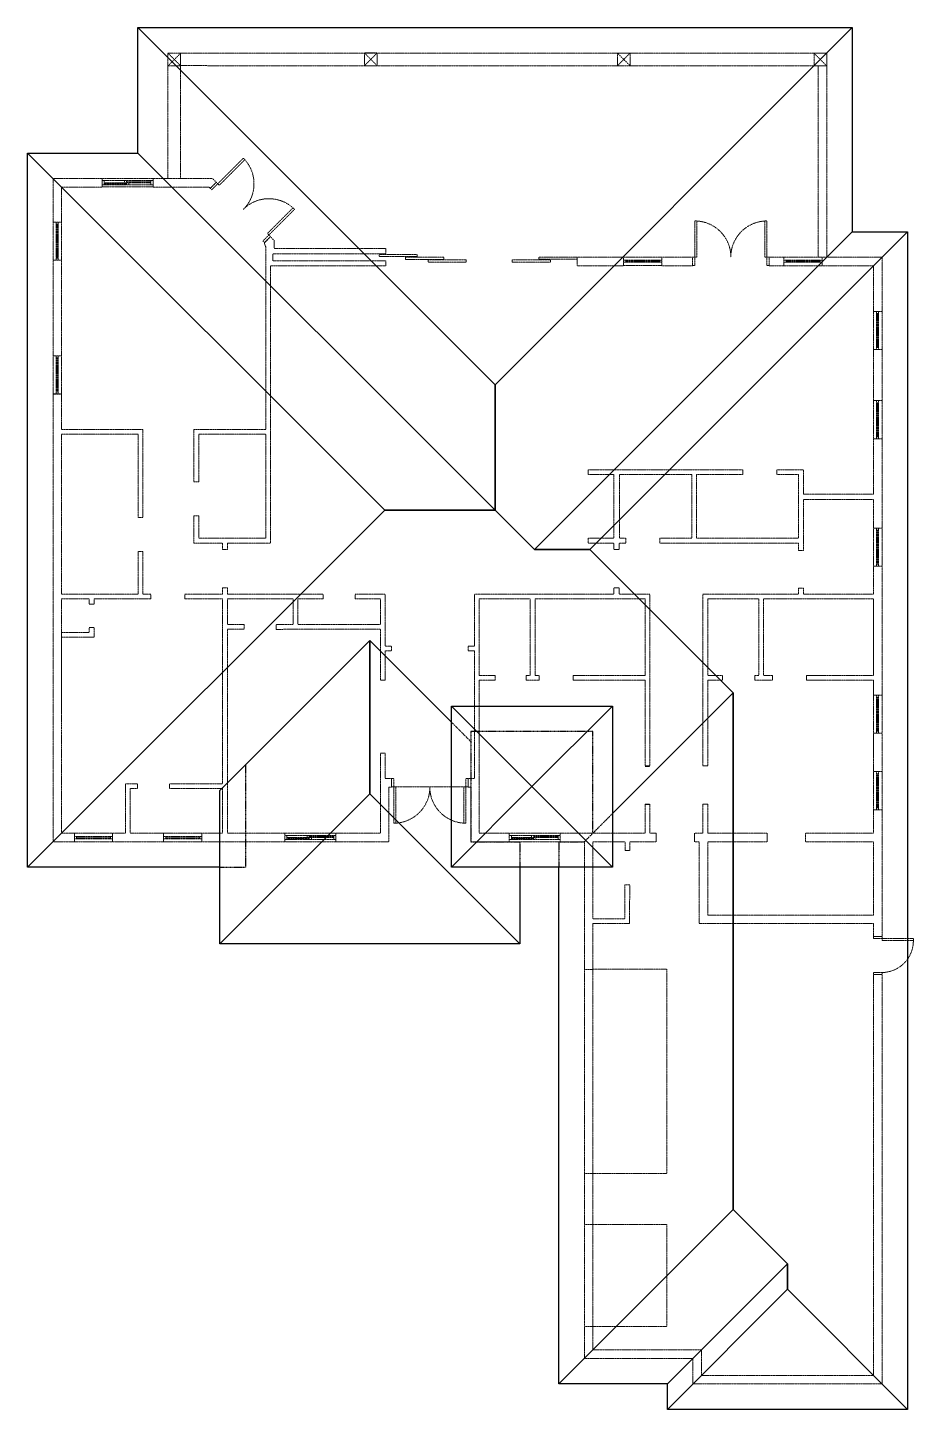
# Model space of a CAD drawing. Header units: inches. Extents: x 0 to 22102, y -19958 to 0.
# Drawn here: x 14016 to 14850, y -10970 to -9670 of the extents above; entities that cross this region are included whole.
import ezdxf

# ---------------------------------------------------------------- set-up
doc = ezdxf.new("R2010")
doc.units = ezdxf.units.IN
doc.header["$MEASUREMENT"] = 0
doc.linetypes.add('Dash', pattern=[0.225, 0.15, -0.075])
doc.linetypes.add('HIDDEN', pattern=[0.375, 0.25, -0.125])
doc.layers.add('Common', color=4, linetype='Continuous', lineweight=0)
doc.layers.add('ROOF', color=3, linetype='Continuous')

msp = doc.modelspace()

# ---------------------------------------------------------------- linework, layer by layer
at = {"layer": 'Common', "color": 251, "linetype": 'HIDDEN', "ltscale": 0.2, "true_color": 0x636466}
for p, q in [((14148.25827, -9693.52881), (14148.2492, -9811.52964)), ((14148.25827, -9693.52881), (14768.25825, -9693.52881)), ((14148.25827, -9693.52881), (14160.25827, -9693.52881)), ((14148.25827, -9693.52881), (14148.25827, -9705.52881)), ((14160.25827, -9693.52881), (14148.25827, -9705.52881)), ((14148.25827, -9693.52881), (14160.25827, -9705.52881)), ((14160.25827, -9693.52881), (14160.25827, -9705.52881)), ((14160.25827, -9693.77881), (14160.25827, -9811.77755)), ((14333.25808, -9693.37188), (14345.25808, -9693.37188)), ((14333.25808, -9693.37188), (14333.25808, -9705.37188)), ((14345.25808, -9693.37188), (14333.25808, -9705.37188)), ((14333.25808, -9693.37188), (14345.25808, -9705.37188)), ((14345.25808, -9693.37188), (14345.25808, -9705.37188)), ((14583.25814, -9693.45243), (14571.25814, -9693.45243)), ((14571.25814, -9693.45243), (14571.25814, -9705.45243)), ((14571.25814, -9693.45243), (14583.25814, -9705.45243)), ((14583.25814, -9693.45243), (14571.25814, -9705.45243)), ((14583.25814, -9693.45243), (14583.25814, -9705.45243)), ((14768.2581, -9693.52881), (14756.2581, -9693.52881)), ((14756.2581, -9693.52881), (14756.2581, -9705.52881)), ((14756.2581, -9693.52881), (14768.2581, -9705.52881)), ((14768.2581, -9693.52881), (14756.2581, -9705.52881)), ((14768.2581, -9693.52881), (14768.2581, -9705.52881)), ((14768.25825, -9885.50801), (14768.25825, -9693.52881)), ((14160.25827, -9705.52881), (14148.25827, -9705.52881)), ((14160.25827, -9705.29967), (14768.25409, -9705.52881)), ((14345.25808, -9705.37188), (14333.25808, -9705.37188)), ((14571.25814, -9705.45243), (14583.25814, -9705.45243)), ((14756.2581, -9705.52881), (14768.2581, -9705.52881)), ((14760.25825, -9885.50801), (14760.25825, -9705.52881)), ((14195.21998, -9816.43502), (14219.26162, -9792.39339)), ((14220.67583, -9793.8076), (14196.6342, -9817.84923)), ((14219.26162, -9792.39339), (14220.67583, -9793.8076)), ((14040.25696, -9811.52742), (14040.25825, -9852.50801)), ((14040.25825, -9811.52742), (14086.34379, -9811.52793)), ((14086.34379, -9819.45306), (14086.34379, -9811.47047)), ((14134.34379, -9811.47099), (14086.34379, -9811.47099)), ((14086.34379, -9811.52793), (14086.34379, -9819.50966)), ((14086.34379, -9813.46177), (14134.34379, -9813.46177)), ((14088.34379, -9817.46177), (14088.34379, -9813.46177)), ((14107.34379, -9815.46177), (14107.34379, -9813.46177)), ((14109.34379, -9815.46177), (14109.34379, -9813.46177)), ((14109.34379, -9814.46177), (14132.34379, -9814.46177)), ((14132.34379, -9817.46177), (14132.34379, -9813.46177)), ((14134.34379, -9819.45306), (14134.34379, -9811.47099)), ((14134.34379, -9811.52845), (14190.26162, -9811.53325)), ((14134.34379, -9819.51128), (14134.34379, -9811.52845)), ((14190.26162, -9811.53325), (14193.80577, -9815.07741)), ((14048.25825, -9819.50801), (14048.25825, -9852.50801)), ((14048.25825, -9819.50829), (14086.34379, -9819.50966)), ((14086.34379, -9817.46177), (14134.34379, -9817.46177)), ((14086.34379, -9819.45306), (14134.34379, -9819.45391)), ((14088.34379, -9815.46177), (14132.34379, -9815.46177)), ((14109.34379, -9816.46177), (14088.34379, -9816.46177)), ((14109.34379, -9815.46177), (14109.34379, -9817.46177)), ((14111.34379, -9815.46177), (14111.34379, -9817.46177)), ((14134.34379, -9819.51128), (14186.92797, -9819.51331)), ((14186.93002, -9819.51536), (14182.26162, -9819.51536)), ((14186.92797, -9819.51331), (14188.14892, -9820.73426)), ((14188.14892, -9820.67766), (14193.80577, -9815.02081)), ((14188.14892, -9820.67766), (14193.80577, -9815.02081)), ((14193.80577, -9815.07741), (14188.14892, -9820.73426)), ((14188.14892, -9820.67766), (14189.56313, -9822.09187)), ((14189.56313, -9822.09187), (14195.21998, -9816.43502)), ((14193.80577, -9815.02081), (14195.21998, -9816.43502)), ((14196.6342, -9817.84923), (14195.21998, -9816.43502)), ((14265.93066, -9839.06244), (14241.88903, -9863.10407)), ((14243.30325, -9864.51828), (14267.34488, -9840.47665)), ((14267.34488, -9840.47665), (14265.93066, -9839.06244)), ((14048.25825, -9852.4514), (14040.25825, -9852.4514)), ((14040.25825, -9852.4514), (14040.25825, -9888.4514)), ((14048.25825, -9852.50801), (14040.25825, -9852.50801)), ((14043.05637, -9888.4514), (14043.05637, -9852.4514)), ((14045.05637, -9888.4514), (14045.05637, -9852.4514)), ((14048.25825, -9852.4514), (14048.25825, -9888.4514)), ((14644.00825, -9885.4514), (14644.00825, -9851.4514)), ((14644.00825, -9851.4514), (14646.00825, -9851.4514)), ((14646.00825, -9851.4514), (14646.00825, -9885.4514)), ((14712.00825, -9851.4514), (14710.00825, -9851.4514)), ((14710.00825, -9851.4514), (14710.00825, -9885.4514)), ((14712.00825, -9885.4514), (14712.00825, -9851.4514)), ((14045.05637, -9854.4514), (14043.05637, -9854.4514)), ((14044.05637, -9886.4514), (14044.05637, -9854.4514)), ((14237.64639, -9870.17513), (14243.30325, -9864.51828)), ((14239.06061, -9871.58935), (14244.71746, -9865.93249)), ((14244.71746, -9866.2391), (14239.06061, -9872.39595)), ((14241.88903, -9863.10407), (14243.30325, -9864.51828)), ((14244.71746, -9865.93249), (14243.30325, -9864.51828)), ((14244.71746, -9866.2391), (14248.26162, -9869.78325)), ((14239.06061, -9871.58935), (14237.64639, -9870.17513)), ((14239.06061, -9872.39595), (14240.26162, -9875.68471)), ((14240.26162, -9875.68471), (14240.26162, -10047.50801)), ((14248.26162, -9877.35786), (14248.26162, -9869.78325)), ((14248.26162, -9877.35786), (14353.26162, -9877.35786)), ((14353.26162, -9882.34575), (14353.26162, -9877.35786)), ((14040.25825, -9888.25801), (14040.25825, -9978.25801)), ((14048.25825, -9888.25801), (14040.25825, -9888.25801)), ((14048.25825, -9888.4514), (14040.25825, -9888.4514)), ((14045.05637, -9886.4514), (14043.05637, -9886.4514)), ((14048.25825, -9888.25801), (14048.25825, -9978.25801)), ((14247.00825, -9882.34575), (14353.26162, -9882.34575)), ((14247.00825, -9882.34575), (14247.00825, -9889.00801)), ((14247.00825, -9889.00801), (14247.00825, -9882.34575)), ((14247.00825, -9889.00801), (14353.26162, -9889.00801)), ((14346.93217, -9882.83575), (14382.93217, -9882.83575)), ((14346.93217, -9884.83575), (14346.93217, -9882.83575)), ((14382.93217, -9884.83575), (14346.93217, -9884.83575)), ((14353.26162, -9889.00801), (14353.26162, -9893.50801)), ((14371.88359, -9885.52817), (14407.88359, -9885.52817)), ((14371.88359, -9887.52817), (14371.88359, -9885.52817)), ((14407.88359, -9887.52817), (14371.88359, -9887.52817)), ((14382.93217, -9882.83575), (14382.93217, -9884.83575)), ((14393.07588, -9888.14383), (14429.07588, -9888.14383)), ((14393.07588, -9890.14383), (14393.07588, -9888.14383)), ((14429.07588, -9890.14383), (14393.07588, -9890.14383)), ((14407.88359, -9885.52817), (14407.88359, -9887.52817)), ((14429.07588, -9888.14383), (14429.07588, -9890.14383)), ((14508.30683, -9888.14383), (14472.30683, -9888.14383)), ((14472.30683, -9888.14383), (14472.30683, -9890.14383)), ((14472.30683, -9890.14383), (14508.30683, -9890.14383)), ((14533.25825, -9885.4514), (14497.25825, -9885.4514)), ((14497.25825, -9885.4514), (14497.25825, -9887.4514)), ((14497.25825, -9887.4514), (14533.25825, -9887.4514)), ((14508.30683, -9890.14383), (14508.30683, -9888.14383)), ((14533.25825, -9887.4514), (14533.25825, -9885.4514)), ((14533.25825, -9885.50801), (14577.13325, -9885.50801)), ((14533.25825, -9885.50801), (14533.25825, -9893.50801)), ((14577.13325, -9893.4514), (14577.13325, -9885.4514)), ((14613.13325, -9885.4514), (14577.13325, -9885.4514)), ((14577.13325, -9888.24952), (14613.13325, -9888.24952)), ((14577.13325, -9890.24952), (14613.13325, -9890.24952)), ((14579.13325, -9890.24952), (14579.13325, -9888.24952)), ((14579.13325, -9889.24952), (14611.13325, -9889.24952)), ((14611.13325, -9890.24952), (14611.13325, -9888.24952)), ((14613.13325, -9893.4514), (14613.13325, -9885.4514)), ((14613.13325, -9885.50801), (14642.00825, -9885.50801)), ((14642.00825, -9893.4514), (14642.00825, -9885.4514)), ((14642.00825, -9893.4514), (14642.00825, -9885.4514)), ((14642.00825, -9885.4514), (14644.00825, -9885.4514)), ((14644.00825, -9893.4514), (14644.00825, -9885.4514)), ((14646.00825, -9885.4514), (14644.00825, -9885.4514)), ((14710.00825, -9885.4514), (14712.00825, -9885.4514)), ((14712.00825, -9893.4514), (14712.00825, -9885.4514)), ((14714.00825, -9885.4514), (14712.00825, -9885.4514)), ((14714.00825, -9893.4514), (14714.00825, -9885.4514)), ((14714.00825, -9885.50801), (14728.00825, -9885.50801)), ((14728.00825, -9893.50801), (14728.00825, -9885.50801)), ((14764.00825, -9885.50801), (14728.00825, -9885.50801)), ((14728.00825, -9888.30613), (14764.00825, -9888.30613)), ((14728.00825, -9890.30613), (14764.00825, -9890.30613)), ((14730.00825, -9890.30613), (14730.00825, -9888.30613)), ((14730.00825, -9889.30613), (14762.00825, -9889.30613)), ((14762.00825, -9890.30613), (14762.00825, -9888.30613)), ((14764.00825, -9885.50801), (14820.25825, -9885.50801)), ((14764.00825, -9893.50801), (14764.00825, -9885.50801)), ((14820.25825, -9936.50801), (14820.25825, -9885.50801)), ((14244.75825, -9893.50801), (14353.26162, -9893.50801)), ((14244.75825, -10154.50801), (14244.75825, -9893.50801)), ((14533.25825, -9893.50801), (14577.13325, -9893.50801)), ((14613.13325, -9893.4514), (14577.13325, -9893.4514)), ((14613.13325, -9893.50801), (14642.00825, -9893.50801)), ((14642.00825, -9893.4514), (14644.00825, -9893.4514)), ((14714.00825, -9893.4514), (14712.00825, -9893.4514)), ((14714.00825, -9893.50801), (14728.00825, -9893.50801)), ((14764.00825, -9893.50801), (14728.00825, -9893.50801)), ((14764.00825, -9893.50801), (14812.25825, -9893.50801)), ((14812.25825, -9936.50801), (14812.25825, -9893.50801)), ((14820.25825, -9936.4514), (14812.25825, -9936.4514)), ((14812.25825, -9972.4514), (14812.25825, -9936.4514)), ((14815.05637, -9936.4514), (14815.05637, -9972.4514)), ((14817.05637, -9938.4514), (14815.05637, -9938.4514)), ((14816.05637, -9938.4514), (14816.05637, -9970.4514)), ((14817.05637, -9936.4514), (14817.05637, -9972.4514)), ((14820.25825, -9972.4514), (14820.25825, -9936.4514)), ((14817.05637, -9970.4514), (14815.05637, -9970.4514)), ((14048.25825, -9978.2014), (14040.25825, -9978.2014)), ((14040.25825, -10014.2014), (14040.25825, -9978.2014)), ((14048.25825, -9978.25801), (14040.25825, -9978.25801)), ((14043.05637, -9978.2014), (14043.05637, -10014.2014)), ((14045.05637, -9980.2014), (14043.05637, -9980.2014)), ((14044.05637, -9980.2014), (14044.05637, -10012.2014)), ((14045.05637, -9978.2014), (14045.05637, -10014.2014)), ((14048.25825, -10014.2014), (14048.25825, -9978.2014)), ((14820.25825, -9972.4514), (14812.25825, -9972.4514)), ((14812.25825, -10020.50801), (14812.25825, -9972.50801)), ((14820.25825, -10020.50801), (14820.25825, -9972.50801)), ((14048.25825, -10014.2014), (14040.25825, -10014.2014)), ((14040.25825, -10014.25801), (14040.25825, -10435.50801)), ((14048.25825, -10014.25801), (14040.25825, -10014.25801)), ((14045.05637, -10012.2014), (14043.05637, -10012.2014)), ((14048.25825, -10014.25801), (14048.25825, -10047.50801)), ((14820.25825, -10020.4514), (14812.25825, -10020.4514)), ((14812.25825, -10020.4514), (14812.25825, -10056.4514)), ((14815.05637, -10056.4514), (14815.05637, -10020.4514)), ((14817.05637, -10022.4514), (14815.05637, -10022.4514)), ((14816.05637, -10054.4514), (14816.05637, -10022.4514)), ((14817.05637, -10056.4514), (14817.05637, -10020.4514)), ((14820.25825, -10020.4514), (14820.25825, -10056.4514)), ((14048.25825, -10047.50801), (14124.75825, -10047.50801)), ((14124.75825, -10047.50801), (14124.75825, -10130.25801)), ((14172.75825, -10047.50801), (14240.26162, -10047.50801)), ((14172.75825, -10047.50801), (14172.75825, -10096.75801)), ((14048.25825, -10052.00801), (14120.25825, -10052.00801)), ((14048.25825, -10052.00801), (14048.25825, -10202.50801)), ((14120.25825, -10052.00801), (14120.25825, -10130.25801)), ((14177.25825, -10052.00801), (14240.26162, -10052.00801)), ((14177.25825, -10052.00801), (14177.25825, -10096.75801)), ((14240.26162, -10052.00801), (14240.26162, -10150.00801)), ((14820.25825, -10056.4514), (14812.25825, -10056.4514)), ((14812.25825, -10108.50801), (14812.25825, -10056.50801)), ((14817.05637, -10054.4514), (14815.05637, -10054.4514)), ((14820.25825, -10140.38301), (14820.25825, -10056.50801)), ((14543.75825, -10085.50801), (14689.25825, -10085.50801)), ((14543.75825, -10085.50801), (14543.75825, -10090.00801)), ((14689.25825, -10085.50801), (14689.25825, -10090.00801)), ((14721.25825, -10085.50801), (14746.25825, -10085.50801)), ((14721.25825, -10090.00801), (14721.25825, -10085.50801)), ((14746.25825, -10108.50801), (14746.25825, -10085.50801)), ((14177.25825, -10096.75801), (14172.75825, -10096.75801)), ((14543.75825, -10090.00801), (14567.75825, -10090.00801)), ((14567.75825, -10150.00801), (14567.75825, -10090.00801)), ((14573.25825, -10090.00801), (14641.25825, -10090.00801)), ((14573.25825, -10150.00801), (14573.25825, -10090.00801)), ((14641.25825, -10150.00801), (14641.25825, -10090.00801)), ((14645.75825, -10090.00801), (14689.25825, -10090.00801)), ((14645.75825, -10150.00801), (14645.75825, -10090.00801)), ((14721.25825, -10090.00801), (14741.75825, -10090.00801)), ((14741.75825, -10150.00801), (14741.75825, -10090.00801)), ((14746.25825, -10108.50801), (14812.25825, -10108.50801)), ((14746.25825, -10161.35521), (14746.25825, -10113.50801)), ((14746.25825, -10113.50801), (14812.25825, -10113.50801)), ((14812.25825, -10140.38301), (14812.25825, -10113.50801)), ((14124.75825, -10130.25801), (14120.25825, -10130.25801)), ((14172.75825, -10128.75801), (14172.75825, -10154.50801)), ((14177.25825, -10128.75801), (14172.75825, -10128.75801)), ((14177.25825, -10128.75801), (14177.25825, -10150.00801)), ((14177.25825, -10150.00801), (14240.26162, -10150.00801)), ((14543.75825, -10150.00801), (14567.75825, -10150.00801)), ((14543.75825, -10154.50801), (14543.75825, -10150.00801)), ((14573.25825, -10150.00801), (14579.25825, -10150.00801)), ((14579.25825, -10154.50801), (14579.25825, -10150.00801)), ((14611.25825, -10150.00801), (14641.25825, -10150.00801)), ((14611.25825, -10150.00801), (14611.25825, -10154.50801)), ((14645.75825, -10150.00801), (14741.75825, -10150.00801)), ((14820.25825, -10140.3264), (14812.25825, -10140.3264)), ((14812.25825, -10140.3264), (14812.25825, -10176.3264)), ((14815.05637, -10176.3264), (14815.05637, -10140.3264)), ((14817.05637, -10142.3264), (14815.05637, -10142.3264)), ((14816.05637, -10174.3264), (14816.05637, -10142.3264)), ((14817.05637, -10176.3264), (14817.05637, -10140.3264)), ((14820.25825, -10140.3264), (14820.25825, -10176.3264)), ((14120.25825, -10162.25801), (14120.25825, -10202.50801)), ((14124.75825, -10162.25801), (14120.25825, -10162.25801)), ((14124.75825, -10162.25801), (14124.75825, -10202.50801)), ((14172.75825, -10154.50801), (14199.75825, -10154.50801)), ((14199.75825, -10154.50801), (14199.75825, -10160.50801)), ((14204.25825, -10160.50801), (14199.75825, -10160.50801)), ((14204.25825, -10154.50801), (14244.75825, -10154.50801)), ((14204.25825, -10154.50801), (14204.25825, -10160.50801)), ((14543.75825, -10154.50801), (14567.75825, -10154.50801)), ((14567.75825, -10160.50801), (14567.75825, -10154.50801)), ((14572.75825, -10160.50801), (14567.75825, -10160.50801)), ((14572.75825, -10154.50801), (14579.25825, -10154.50801)), ((14572.75825, -10160.50801), (14572.75825, -10154.50801)), ((14611.25825, -10154.50801), (14741.75825, -10154.50801)), ((14741.75825, -10161.35521), (14741.75825, -10154.50801)), ((14741.75825, -10161.35521), (14746.25825, -10161.35521)), ((14820.25825, -10176.3264), (14812.25825, -10176.3264)), ((14812.25825, -10202.49801), (14812.25825, -10176.38301)), ((14817.05637, -10174.3264), (14815.05637, -10174.3264)), ((14820.25825, -10297.50801), (14820.25825, -10176.38301)), ((14048.25825, -10202.50801), (14120.25825, -10202.50801)), ((14124.75825, -10202.50801), (14132.25825, -10202.50801)), ((14132.25825, -10202.50801), (14132.25825, -10207.00801)), ((14164.25825, -10202.50801), (14199.75825, -10202.50801)), ((14164.25825, -10202.50801), (14164.25825, -10207.00801)), ((14199.75825, -10196.50801), (14199.75825, -10202.50801)), ((14199.75825, -10196.50801), (14204.25825, -10196.50801)), ((14204.25825, -10196.50801), (14204.25825, -10202.50801)), ((14204.25825, -10202.50801), (14294.38325, -10202.50801)), ((14294.38325, -10202.50801), (14294.38325, -10207.00801)), ((14324.38325, -10202.50801), (14352.75825, -10202.50801)), ((14324.38325, -10207.00801), (14324.38325, -10202.50801)), ((14352.75825, -10202.50801), (14352.75825, -10251.50801)), ((14436.75825, -10202.50801), (14436.75825, -10251.50801)), ((14436.75825, -10202.50801), (14567.75825, -10202.50801)), ((14567.75825, -10202.50801), (14567.75825, -10196.50801)), ((14572.75825, -10196.50801), (14567.75825, -10196.50801)), ((14572.75825, -10202.50801), (14572.75825, -10196.50801)), ((14572.75825, -10202.50801), (14601.75825, -10202.50801)), ((14601.75825, -10202.50801), (14601.75825, -10364.00801)), ((14651.75825, -10202.49801), (14741.75825, -10202.49801)), ((14651.75825, -10202.49801), (14651.75825, -10364.00801)), ((14741.75825, -10202.49801), (14741.75825, -10196.85521)), ((14741.75825, -10196.85521), (14746.25825, -10196.85521)), ((14746.25825, -10202.49801), (14746.25825, -10196.85521)), ((14746.25825, -10202.49801), (14812.25825, -10202.49801)), ((14048.25825, -10207.00801), (14074.25825, -10207.00801)), ((14048.25825, -10207.00801), (14074.25825, -10207.00801)), ((14048.25825, -10207.00801), (14048.25825, -10329.50801)), ((14074.25825, -10207.00801), (14074.25825, -10211.85801)), ((14074.25825, -10211.85801), (14078.75825, -10211.85801)), ((14078.75825, -10207.00801), (14132.25825, -10207.00801)), ((14078.75825, -10207.00801), (14096.25825, -10207.00801)), ((14078.75825, -10207.00801), (14078.75825, -10211.85801)), ((14164.25825, -10207.00801), (14199.75825, -10207.00801)), ((14199.75825, -10207.00801), (14199.75825, -10381.00801)), ((14204.25825, -10207.00801), (14266.00825, -10207.00801)), ((14204.25825, -10207.00801), (14204.25825, -10231.00801)), ((14266.00825, -10207.00801), (14266.00825, -10231.00801)), ((14270.50825, -10207.00801), (14294.38325, -10207.00801)), ((14270.50825, -10207.00801), (14270.50825, -10231.00801)), ((14324.38325, -10207.00801), (14348.25825, -10207.00801)), ((14348.25825, -10207.00801), (14348.25825, -10231.00801)), ((14441.25825, -10207.00801), (14441.25825, -10279.00801)), ((14441.25825, -10207.00801), (14489.25825, -10207.00801)), ((14489.25825, -10207.00801), (14489.25825, -10279.00801)), ((14493.75825, -10207.00801), (14493.75825, -10279.00801)), ((14493.75825, -10207.00801), (14597.25825, -10207.00801)), ((14597.25825, -10207.00801), (14597.25825, -10279.00801)), ((14656.25825, -10206.99801), (14704.25825, -10206.99801)), ((14656.25825, -10206.99801), (14656.25825, -10279.00801)), ((14704.25825, -10206.99801), (14704.25825, -10279.00801)), ((14708.75825, -10206.99801), (14812.25825, -10206.99801)), ((14708.75825, -10206.99801), (14708.75825, -10279.00801)), ((14812.25825, -10279.00801), (14812.25825, -10206.99801)), ((14812.25825, -10206.99801), (14812.25825, -10279.00801)), ((14048.25825, -10238.45801), (14074.25825, -10238.45801)), ((14048.25825, -10242.95801), (14078.75825, -10242.95801)), ((14048.25825, -10314.92865), (14048.25825, -10242.95801)), ((14074.25825, -10233.85801), (14074.25825, -10238.45801)), ((14078.75825, -10233.85801), (14074.25825, -10233.85801)), ((14078.75825, -10233.85801), (14078.75825, -10242.95801)), ((14204.25825, -10231.00801), (14220.1463, -10231.00801)), ((14204.25825, -10235.50801), (14220.19421, -10235.50801)), ((14204.25825, -10235.50801), (14204.25825, -10427.50801)), ((14220.1463, -10231.00801), (14220.1463, -10235.50801)), ((14250.13479, -10231.00801), (14266.00825, -10231.00801)), ((14250.19902, -10235.63209), (14250.13479, -10231.00801)), ((14250.19902, -10235.63209), (14348.25825, -10235.50801)), ((14270.50825, -10231.00801), (14348.25825, -10231.00801)), ((14348.25825, -10235.50801), (14348.25825, -10283.50801)), ((14352.75825, -10251.50801), (14358.75825, -10251.50801)), ((14352.75825, -10256.00801), (14352.75825, -10283.50801)), ((14352.75825, -10256.00801), (14358.75825, -10256.00801)), ((14358.75825, -10256.00801), (14358.75825, -10251.50801)), ((14430.75825, -10251.50801), (14436.75825, -10251.50801)), ((14430.75825, -10256.00801), (14430.75825, -10251.50801)), ((14430.75825, -10256.00801), (14436.75825, -10256.00801)), ((14436.75825, -10256.00801), (14436.75825, -10376.00801)), ((14441.25825, -10279.00801), (14456.27152, -10278.95312)), ((14456.25825, -10283.51287), (14456.27152, -10278.95312)), ((14485.25825, -10279.00801), (14489.25825, -10279.00801)), ((14485.25825, -10279.00801), (14485.25825, -10283.50801)), ((14493.75825, -10279.00801), (14497.75825, -10279.00801)), ((14497.75825, -10279.00801), (14497.75825, -10283.50801)), ((14529.75825, -10279.00801), (14597.25825, -10279.00801)), ((14529.75825, -10279.00801), (14529.75825, -10283.50801)), ((14656.25825, -10279.00801), (14670.25825, -10279.00801)), ((14670.25825, -10279.00801), (14670.25825, -10283.50801)), ((14700.5005, -10279.00801), (14704.25825, -10279.00801)), ((14700.5005, -10279.00801), (14704.25825, -10279.00801)), ((14700.5005, -10279.00801), (14700.5005, -10283.50801)), ((14717.25825, -10279.00801), (14708.75825, -10279.00801)), ((14717.25825, -10279.00801), (14717.25825, -10283.50801)), ((14749.25825, -10279.00801), (14812.25825, -10279.00801)), ((14749.25825, -10279.00801), (14749.25825, -10283.50801)), ((14757.25825, -10279.00801), (14749.25825, -10279.00801)), ((14749.25825, -10279.00801), (14749.25825, -10283.50801)), ((14352.75825, -10283.50801), (14348.25825, -10283.50801)), ((14441.25825, -10283.50801), (14456.25825, -10283.51287)), ((14441.25825, -10283.50801), (14441.25825, -10427.50801)), ((14485.25825, -10283.50801), (14497.75825, -10283.50801)), ((14529.75825, -10283.50801), (14597.25825, -10283.50801)), ((14597.25825, -10283.50801), (14597.25825, -10364.00801)), ((14656.25825, -10283.50801), (14670.25825, -10283.50801)), ((14656.25825, -10283.50801), (14656.25825, -10364.00801)), ((14700.5005, -10283.50801), (14703.75825, -10283.50801)), ((14700.5005, -10283.50801), (14717.25825, -10283.50801)), ((14749.25825, -10283.50801), (14812.25825, -10283.50801)), ((14757.25825, -10283.50801), (14749.25825, -10283.50801)), ((14812.25825, -10297.50801), (14812.25825, -10283.50801)), ((14812.25825, -10283.50801), (14812.25825, -10297.50801)), ((14820.25825, -10297.4514), (14812.25825, -10297.4514)), ((14812.25825, -10297.4514), (14812.25825, -10333.4514)), ((14815.05637, -10333.4514), (14815.05637, -10297.4514)), ((14817.05637, -10299.4514), (14815.05637, -10299.4514)), ((14816.05637, -10331.4514), (14816.05637, -10299.4514)), ((14817.05637, -10333.4514), (14817.05637, -10297.4514)), ((14820.25825, -10297.4514), (14820.25825, -10333.4514)), ((14048.25825, -10329.50801), (14048.25825, -10427.50801)), ((14820.25825, -10333.4514), (14812.25825, -10333.4514)), ((14812.25825, -10351.50801), (14812.25825, -10333.50801)), ((14812.25825, -10333.50801), (14812.25825, -10369.50801)), ((14817.05637, -10331.4514), (14815.05637, -10331.4514)), ((14820.25825, -10369.50801), (14820.25825, -10333.50801)), ((14348.25825, -10352.00801), (14348.25825, -10427.50801)), ((14348.25825, -10352.00801), (14352.75825, -10352.00801)), ((14352.75825, -10352.00801), (14352.75825, -10376.00801)), ((14597.25825, -10364.00801), (14601.75825, -10364.00801)), ((14597.25825, -10364.53329), (14601.75825, -10364.53329)), ((14651.75825, -10364.00801), (14656.25825, -10364.00801)), ((14820.25825, -10369.4514), (14812.25825, -10369.4514)), ((14812.25825, -10405.4514), (14812.25825, -10369.4514)), ((14815.05637, -10369.4514), (14815.05637, -10405.4514)), ((14817.05637, -10371.4514), (14815.05637, -10371.4514)), ((14816.05637, -10371.4514), (14816.05637, -10403.4514)), ((14817.05637, -10369.4514), (14817.05637, -10405.4514)), ((14820.25825, -10405.4514), (14820.25825, -10369.4514)), ((14108.25825, -10381.00801), (14119.75825, -10381.00801)), ((14108.25825, -10381.00801), (14108.25825, -10427.50801)), ((14112.75825, -10385.50801), (14119.75825, -10385.50801)), ((14112.75825, -10385.50801), (14112.75825, -10427.50801)), ((14119.75825, -10381.00801), (14119.75825, -10385.50801)), ((14149.75826, -10381.00801), (14199.75825, -10381.00801)), ((14149.75826, -10381.00801), (14149.75826, -10385.50801)), ((14149.75826, -10385.50801), (14199.75825, -10385.50801)), ((14199.75825, -10385.50801), (14199.75825, -10427.50801)), ((14358.75825, -10376.00801), (14352.75825, -10376.00801)), ((14356.25825, -10384.00801), (14356.25825, -10435.50801)), ((14358.75825, -10384.00801), (14356.25825, -10384.00801)), ((14358.75825, -10375.9514), (14358.75825, -10383.9514)), ((14358.75825, -10375.9514), (14360.75825, -10375.9514)), ((14358.75825, -10384.00801), (14358.75825, -10376.00801)), ((14358.75825, -10383.9514), (14430.75825, -10383.9514)), ((14358.75825, -10383.9514), (14360.75825, -10383.9514)), ((14360.75825, -10375.9514), (14360.75825, -10383.9514)), ((14360.75825, -10383.9514), (14360.75825, -10417.9514)), ((14362.75825, -10383.9514), (14360.75825, -10383.9514)), ((14362.75825, -10417.9514), (14362.75825, -10383.9514)), ((14426.75825, -10417.9514), (14426.75825, -10383.9514)), ((14426.75825, -10383.9514), (14428.75825, -10383.9514)), ((14428.75825, -10375.9514), (14428.75825, -10383.9514)), ((14430.75825, -10375.9514), (14428.75825, -10375.9514)), ((14430.75825, -10383.9514), (14428.75825, -10383.9514)), ((14428.75825, -10383.9514), (14428.75825, -10417.9514)), ((14430.75825, -10375.9514), (14430.75825, -10383.9514)), ((14430.75825, -10375.9514), (14430.75825, -10383.9514)), ((14436.75825, -10376.00801), (14430.75825, -10376.00801)), ((14430.75825, -10376.00801), (14430.75825, -10384.00801)), ((14433.25825, -10384.00801), (14430.75825, -10384.00801)), ((14433.25825, -10384.00801), (14433.25825, -10435.50801)), ((14436.75825, -10376.00801), (14436.75825, -10376.00801)), ((14597.25825, -10400.00801), (14597.25825, -10427.50801)), ((14597.25825, -10400.00801), (14601.75825, -10400.00801)), ((14597.25825, -10400.53329), (14601.75825, -10400.53329)), ((14601.75825, -10400.00801), (14601.75825, -10427.50801)), ((14651.75825, -10400.00801), (14651.75825, -10427.50801)), ((14651.75825, -10400.00801), (14656.25825, -10400.00801)), ((14656.25825, -10400.00801), (14656.25825, -10427.50801)), ((14820.25825, -10405.4514), (14812.25825, -10405.4514)), ((14812.25825, -10405.50801), (14812.25825, -10427.50801)), ((14817.05637, -10403.4514), (14815.05637, -10403.4514)), ((14820.25825, -10524.25801), (14820.25825, -10405.50801)), ((14360.75825, -10417.9514), (14362.75825, -10417.9514)), ((14428.75825, -10417.9514), (14426.75825, -10417.9514)), ((14040.25825, -10435.50801), (14060.25825, -10435.50801)), ((14048.25825, -10427.50801), (14060.25825, -10427.50801)), ((14060.25824, -10427.45139), (14060.25824, -10435.45139)), ((14060.25824, -10427.45139), (14096.25824, -10427.45139)), ((14096.25824, -10430.65327), (14060.25824, -10430.65327)), ((14096.25824, -10432.65327), (14060.25824, -10432.65327)), ((14060.25824, -10435.45139), (14096.25824, -10435.45139)), ((14060.25825, -10427.50801), (14060.25825, -10435.50801)), ((14062.25824, -10430.65327), (14062.25824, -10432.65327)), ((14094.25824, -10431.65327), (14062.25824, -10431.65327)), ((14094.25824, -10430.65327), (14094.25824, -10432.65327)), ((14096.25824, -10427.45139), (14096.25824, -10435.45139)), ((14096.25825, -10427.50801), (14108.25825, -10427.50801)), ((14096.25825, -10427.50801), (14096.25825, -10435.50801)), ((14096.25825, -10435.50801), (14144.25825, -10435.50801)), ((14112.75825, -10427.50801), (14144.25825, -10427.50801)), ((14144.25825, -10427.4514), (14144.25825, -10435.4514)), ((14144.25825, -10427.4514), (14180.25825, -10427.4514)), ((14180.25825, -10430.65328), (14144.25825, -10430.65328)), ((14180.25825, -10432.65328), (14144.25825, -10432.65328)), ((14144.25825, -10435.4514), (14180.25825, -10435.4514)), ((14146.25825, -10430.65328), (14146.25825, -10432.65328)), ((14178.25825, -10431.65328), (14146.25825, -10431.65328)), ((14178.25825, -10430.65328), (14178.25825, -10432.65328)), ((14180.25825, -10427.4514), (14180.25825, -10435.4514)), ((14180.25825, -10427.50801), (14199.75825, -10427.50801)), ((14180.25825, -10435.50801), (14258.25825, -10435.50801)), ((14204.25825, -10427.50801), (14258.25825, -10427.50801)), ((14258.25825, -10435.43347), (14258.25825, -10427.45088)), ((14306.25825, -10427.4514), (14258.25825, -10427.4514)), ((14258.25825, -10429.44218), (14306.25825, -10429.44218)), ((14258.25825, -10433.44218), (14306.25825, -10433.44218)), ((14258.25825, -10435.43347), (14306.25825, -10435.43433)), ((14260.25825, -10433.44218), (14260.25825, -10429.44218)), ((14260.25825, -10431.44218), (14304.25825, -10431.44218)), ((14281.25825, -10432.44218), (14260.25825, -10432.44218)), ((14279.25825, -10431.44218), (14279.25825, -10429.44218)), ((14281.25825, -10431.44218), (14281.25825, -10429.44218)), ((14281.25825, -10430.44218), (14304.25825, -10430.44218)), ((14281.25825, -10431.44218), (14281.25825, -10433.44218)), ((14283.25825, -10431.44218), (14283.25825, -10433.44218)), ((14304.25825, -10433.44218), (14304.25825, -10429.44218)), ((14306.25825, -10435.43347), (14306.25825, -10427.4514)), ((14306.25825, -10427.50801), (14348.25825, -10427.50801)), ((14306.25825, -10435.49093), (14356.25825, -10435.50801)), ((14433.25825, -10435.50801), (14469.50825, -10435.50801)), ((14441.25825, -10427.50801), (14469.50825, -10427.50801)), ((14469.50825, -10435.4514), (14469.50825, -10427.46881)), ((14517.50825, -10427.46933), (14469.50825, -10427.46933)), ((14469.50825, -10429.46011), (14517.50825, -10429.46011)), ((14469.50825, -10433.46011), (14517.50825, -10433.46011)), ((14469.50825, -10435.4514), (14517.50825, -10435.45226)), ((14471.50825, -10433.46011), (14471.50825, -10429.46011)), ((14471.50825, -10431.46011), (14515.50825, -10431.46011)), ((14492.50825, -10432.46011), (14471.50825, -10432.46011)), ((14490.50825, -10431.46011), (14490.50825, -10429.46011)), ((14492.50825, -10431.46011), (14492.50825, -10429.46011)), ((14492.50825, -10430.46011), (14515.50825, -10430.46011)), ((14492.50825, -10431.46011), (14492.50825, -10433.46011)), ((14494.50825, -10431.46011), (14494.50825, -10433.46011)), ((14515.50825, -10433.46011), (14515.50825, -10429.46011)), ((14517.50825, -10435.4514), (14517.50825, -10427.46933)), ((14517.50825, -10427.50801), (14597.25825, -10427.50801)), ((14517.50825, -10435.50801), (14540.25825, -10435.50801)), ((14540.25825, -10435.50801), (14540.25825, -10555.50801)), ((14548.25825, -10435.50801), (14548.25825, -10508.00801)), ((14548.25825, -10435.50801), (14578.50825, -10435.50801)), ((14578.50825, -10435.50801), (14578.4787, -10443.70489)), ((14582.99988, -10435.74087), (14582.91768, -10443.74481)), ((14583.00078, -10435.50801), (14607.75825, -10435.50801)), ((14601.75825, -10427.50801), (14607.75825, -10427.50801)), ((14607.75825, -10427.50801), (14607.75825, -10435.50801)), ((14643.75825, -10427.50801), (14651.75825, -10427.50801)), ((14643.75825, -10427.50801), (14643.75825, -10435.50801)), ((14643.75825, -10435.50801), (14648.25825, -10435.50801)), ((14648.25825, -10435.50801), (14648.25825, -10512.50801)), ((14651.75825, -10427.50801), (14651.75825, -10427.50801)), ((14656.25825, -10427.50801), (14712.25825, -10427.50801)), ((14656.25825, -10435.50801), (14712.25825, -10435.50801)), ((14656.25825, -10435.50801), (14656.25825, -10504.50801)), ((14712.25825, -10427.50801), (14712.25825, -10435.50801)), ((14748.25826, -10427.50801), (14812.25825, -10427.50801)), ((14748.25826, -10435.50801), (14748.25826, -10427.50801)), ((14748.25826, -10435.50801), (14812.25825, -10435.50801)), ((14812.25825, -10435.50801), (14812.25825, -10504.50801)), ((14582.91768, -10443.74481), (14578.4787, -10443.70489)), ((14578.25825, -10508.00801), (14578.3813, -10476.00026)), ((14582.81562, -10476.00026), (14578.3813, -10476.00026)), ((14582.81562, -10476.00026), (14582.74043, -10512.50801)), ((14578.25825, -10508.00801), (14548.25825, -10508.00801)), ((14548.25825, -10512.50801), (14548.25825, -10555.50801)), ((14582.74043, -10512.50801), (14548.25825, -10512.50801)), ((14648.25825, -10512.50801), (14812.25825, -10512.50801)), ((14656.25825, -10504.50801), (14812.25825, -10504.50801)), ((14812.25825, -10512.50801), (14812.25825, -10524.25801)), ((14812.25825, -10524.50801), (14820.25825, -10524.50801)), ((14820.25825, -10524.50801), (14812.25825, -10524.50801)), ((14812.25825, -10524.50801), (14812.25825, -10526.50801)), ((14820.25825, -10526.50801), (14812.25825, -10526.50801)), ((14820.25825, -10524.50801), (14820.25825, -10526.50801)), ((14820.25825, -10526.50801), (14849.75825, -10526.50801)), ((14820.25825, -10528.50801), (14820.25825, -10526.50801)), ((14849.75825, -10528.50801), (14820.25825, -10528.50801)), ((14849.75825, -10526.50801), (14849.75825, -10528.50801)), ((14540.25825, -10555.4514), (14540.25825, -10747.4514)), ((14548.25825, -10555.50801), (14540.25825, -10555.50801)), ((14548.25825, -10747.4514), (14548.25825, -10555.4514)), ((14548.25825, -10555.4514), (14617.72285, -10555.4514)), ((14617.72285, -10555.4514), (14617.72285, -10747.4514)), ((14820.25825, -10558.50801), (14812.25825, -10558.50801)), ((14812.25825, -10558.50801), (14812.25825, -10560.50801)), ((14812.25825, -10560.50801), (14812.25825, -10937.50801)), ((14812.25825, -10560.50801), (14820.25825, -10560.50801)), ((14820.25825, -10560.50801), (14812.25825, -10560.50801)), ((14820.25825, -10558.50801), (14820.25825, -10560.50801)), ((14820.25825, -10945.50801), (14820.25825, -10560.50801)), ((14540.25825, -10747.50801), (14540.25825, -10795.50801)), ((14548.25825, -10747.50801), (14540.25825, -10747.50801)), ((14617.72285, -10747.4514), (14548.25825, -10747.4514)), ((14548.25825, -10747.50801), (14548.25825, -10795.50801)), ((14540.25825, -10795.4514), (14540.25825, -10891.4514)), ((14548.25825, -10795.50801), (14540.25825, -10795.50801)), ((14540.25825, -10891.50801), (14540.25825, -10921.50801)), ((14548.25825, -10891.50801), (14540.25825, -10891.50801)), ((14548.25825, -10891.50801), (14548.25825, -10913.50801)), ((14650.25825, -10913.50801), (14548.25825, -10913.50801)), ((14650.25825, -10937.50801), (14650.25825, -10913.50801)), ((14642.25825, -10921.50801), (14540.25825, -10921.50801)), ((14642.25825, -10945.50801), (14642.25825, -10921.50801)), ((14642.25825, -10945.50801), (14820.25825, -10945.50801)), ((14812.25825, -10937.50801), (14650.25825, -10937.50801))]:
    msp.add_line(p, q, dxfattribs=at)
msp.add_lwpolyline([(14548.25825, -10795.4514), (14617.72285, -10795.4514), (14617.72285, -10891.4514), (14548.25825, -10891.4514)], close=True, dxfattribs=at)
for centre, radius, start, end in [((14195.21998, -9816.43502), 34.05877, 315, 41.63353934), ((14243.30325, -9864.51828), 34.05877, 48.36646066, 135), ((14644.00825, -9885.4514), 34.05877, 0, 86.63353934), ((14712.00825, -9885.4514), 34.05877, 93.36646066, 180), ((14360.75825, -10383.9514), 34.05877, 273.36646066, 0), ((14428.75825, -10383.9514), 34.05877, 180, 266.63353934), ((14819.90066, -10528.6522), 29.85794, 270.68622489, 0.27670672)]:
    msp.add_arc(centre, radius, start, end, dxfattribs=at)
at = {"layer": 'ROOF', "transparency": 33554687}
for p, q in [((14120.09889, -9669.52742), (14456.09185, -10005.52038)), ((14120.09889, -9787.52742), (14120.09889, -9669.52742)), ((14456.09185, -10005.52038), (14120.09889, -9669.52742)), ((14120.09889, -9669.52742), (14792.08481, -9669.52742)), ((14792.08481, -9669.52742), (14456.09185, -10005.52038)), ((14456.09185, -10005.52038), (14792.08481, -9669.52742)), ((14792.08481, -9669.52742), (14792.08481, -9861.58894)), ((14016.25696, -9787.52742), (14352.25696, -10123.52742)), ((14016.25696, -10459.52742), (14016.25696, -9787.52742)), ((14352.25696, -10123.52742), (14016.25696, -9787.52742)), ((14016.25696, -9787.52742), (14120.09889, -9787.52742)), ((14120.09889, -9787.52742), (14456.09263, -10123.52117)), ((14456.09185, -10123.52038), (14120.09889, -9787.52742)), ((14792.08481, -9861.58894), (14493.11557, -10160.55818)), ((14493.11557, -10160.55818), (14792.08481, -9861.58894)), ((14844.25696, -9861.58894), (14545.28772, -10160.55818)), ((14545.28772, -10160.55818), (14844.25696, -9861.58894)), ((14792.08481, -9861.58894), (14844.25696, -9861.58894)), ((14844.25696, -9861.58894), (14844.25696, -10969.50175)), ((14456.09185, -10005.52038), (14456.09185, -10123.52038)), ((14456.09185, -10123.52038), (14456.09185, -10005.52038)), ((14352.25696, -10123.52742), (14016.25696, -10459.52742)), ((14016.25696, -10459.52742), (14352.25696, -10123.52742)), ((14456.08481, -10123.52742), (14352.25696, -10123.52742)), ((14352.25696, -10123.52742), (14456.08481, -10123.52742)), ((14456.08481, -10123.52742), (14456.09185, -10123.52038)), ((14456.09263, -10123.52117), (14456.08481, -10123.52742)), ((14493.11557, -10160.55818), (14456.08481, -10123.52742)), ((14456.08481, -10123.52742), (14493.11557, -10160.55818)), ((14545.28772, -10160.55818), (14493.11557, -10160.55818)), ((14493.11557, -10160.55818), (14545.28772, -10160.55818)), ((14680.1357, -10295.40616), (14545.28772, -10160.55818)), ((14545.28772, -10160.55818), (14680.1357, -10295.40616)), ((14338.24994, -10246.09624), (14221.20945, -10363.13673)), ((14221.20945, -10363.13673), (14338.24994, -10246.09624)), ((14338.24994, -10390.34603), (14338.24994, -10246.09624)), ((14338.24994, -10246.09624), (14415.02792, -10322.87423)), ((14338.24994, -10246.09624), (14338.24994, -10390.34603)), ((14566.6062, -10408.93565), (14680.1357, -10295.40616)), ((14680.1357, -10295.40616), (14566.6062, -10408.93565)), ((14680.1357, -10781.38048), (14680.1357, -10295.40616)), ((14680.1357, -10295.40616), (14680.1357, -10781.38048)), ((14490.81706, -10383.60543), (14415.02792, -10307.81629)), ((14415.02792, -10307.81629), (14566.6062, -10307.81629)), ((14415.02792, -10459.39457), (14415.02792, -10307.81629)), ((14415.02792, -10307.81629), (14490.81706, -10383.60543)), ((14566.6062, -10307.81629), (14490.81706, -10383.60543)), ((14490.81706, -10383.60543), (14566.6062, -10307.81629)), ((14566.6062, -10307.81629), (14566.6062, -10459.39457)), ((14197.20945, -10387.13673), (14221.20945, -10363.13673)), ((14221.20945, -10363.13673), (14221.20945, -10363.13673)), ((14415.02792, -10459.39457), (14490.81706, -10383.60543)), ((14490.81706, -10383.60543), (14415.02792, -10459.39457)), ((14490.81706, -10383.60543), (14566.6062, -10459.39457)), ((14566.6062, -10459.39457), (14490.81706, -10383.60543)), ((14197.20945, -10531.38652), (14197.20945, -10387.13673)), ((14197.20945, -10531.38652), (14338.24994, -10390.34603)), ((14338.24994, -10390.34603), (14197.20945, -10531.38652)), ((14479.29043, -10531.38652), (14338.24994, -10390.34603)), ((14338.24994, -10390.34603), (14479.29043, -10531.38652)), ((14548.2519, -10427.28995), (14548.2519, -10427.28995)), ((14197.20945, -10459.26162), (14016.25696, -10459.52742)), ((14566.6062, -10459.39457), (14415.02792, -10459.39457)), ((14479.29043, -10459.39457), (14479.29043, -10531.38652)), ((14516.01443, -10945.50175), (14516.01443, -10459.39457)), ((14479.29043, -10531.38652), (14197.20945, -10531.38652)), ((14516.01443, -10945.50175), (14680.1357, -10781.38048)), ((14680.1357, -10781.38048), (14516.01443, -10945.50175)), ((14731.25696, -10832.50175), (14680.1357, -10781.38048)), ((14680.1357, -10781.38048), (14731.25696, -10832.50175)), ((14618.25696, -10945.50175), (14731.25696, -10832.50175)), ((14731.25696, -10832.50175), (14618.25696, -10945.50175)), ((14731.25696, -10856.50175), (14731.25696, -10832.50175)), ((14731.25696, -10832.50175), (14731.25696, -10856.50175)), ((14618.25696, -10969.50175), (14731.25696, -10856.50175)), ((14731.25696, -10856.50175), (14618.25696, -10969.50175)), ((14844.25696, -10969.50175), (14731.25696, -10856.50175)), ((14731.25696, -10856.50175), (14844.25696, -10969.50175)), ((14618.25696, -10945.50175), (14516.01443, -10945.50175)), ((14618.25696, -10969.50175), (14618.25696, -10945.50175)), ((14844.25696, -10969.50175), (14618.25696, -10969.50175))]:
    msp.add_line(p, q, dxfattribs=at)
at = {"layer": 'ROOF', "linetype": 'Dash', "transparency": 33554687}
for p, q in [((14433.37986, -10341.22617), (14415.02792, -10322.87423)), ((14548.2519, -10331.81629), (14433.37986, -10331.81629)), ((14433.37986, -10331.81629), (14433.37986, -10341.22617)), ((14548.2519, -10427.28995), (14548.2519, -10331.81629)), ((14433.37986, -10341.22617), (14433.37986, -10435.52742)), ((14221.20945, -10363.13673), (14221.20945, -10459.52742)), ((14540.08086, -10435.461), (14566.6062, -10408.93565)), ((14433.37986, -10435.52742), (14479.29043, -10435.52742)), ((14479.29043, -10435.52742), (14479.29043, -10459.39457)), ((14516.01443, -10435.461), (14540.08086, -10435.461)), ((14516.01443, -10435.461), (14516.01443, -10459.39457)), ((14197.20945, -10459.26162), (14221.20945, -10459.52742))]:
    msp.add_line(p, q, dxfattribs=at)

doc.saveas('drawing.dxf')
